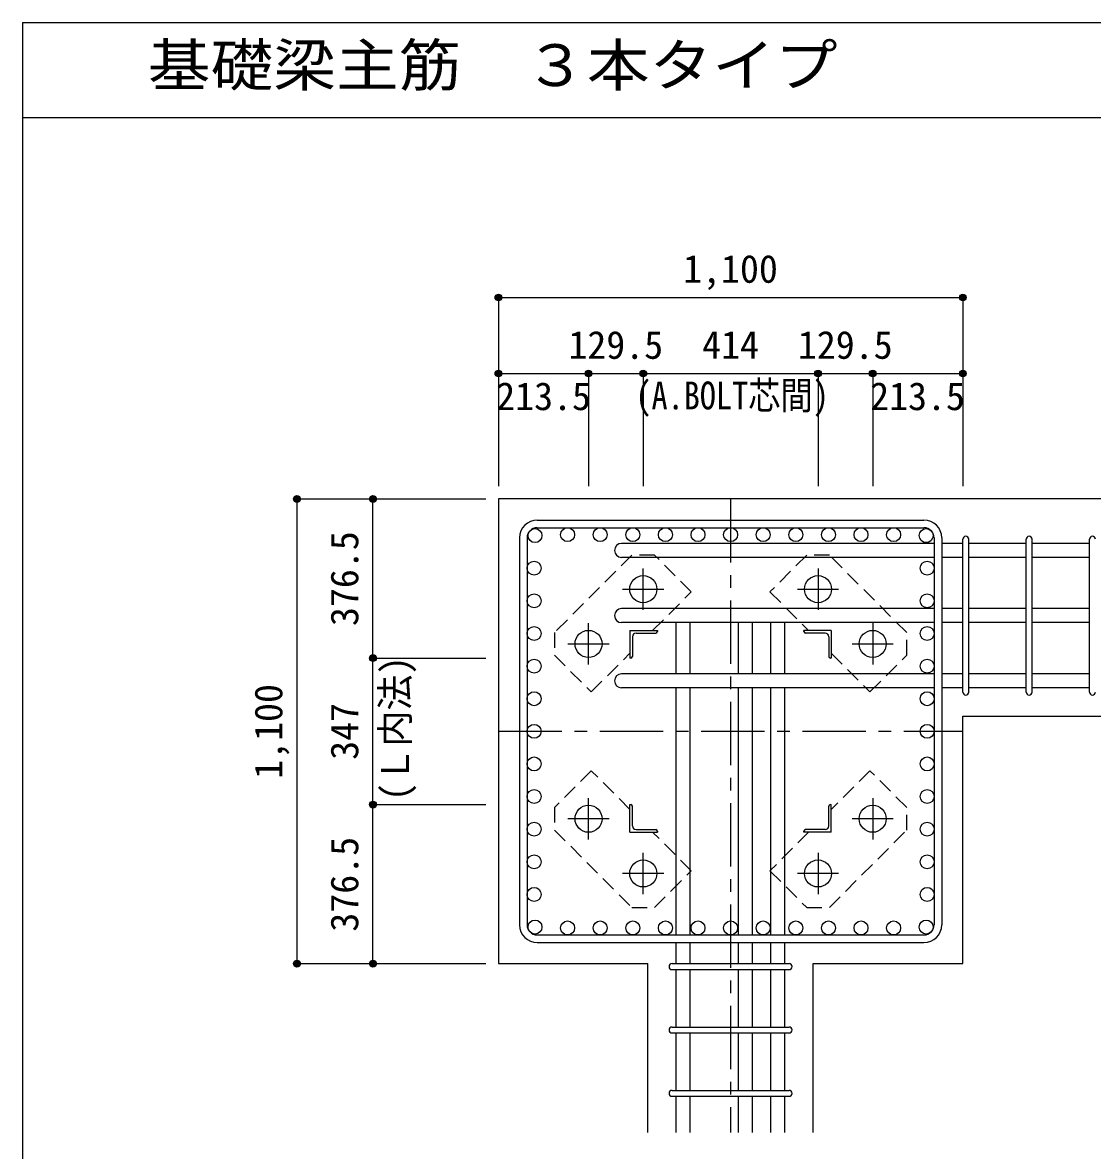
# Model space of a CAD drawing. Units: millimetres at full size, sheet at 1:30. Extents: x -5973 to 5954, y -4195 to 4201.
# Drawn here: x -5973 to -3439, y 1531 to 4201 of the extents above; entities that cross this region are included whole.
import ezdxf
from ezdxf.enums import TextEntityAlignment as Align

# ---------------------------------------------------------------- set-up
doc = ezdxf.new("R2010")
doc.units = ezdxf.units.MM
doc.header["$LTSCALE"] = 30
doc.header["$PDMODE"] = 32
doc.header["$PDSIZE"] = 15
doc.linetypes.add('CHAIN1', pattern=[8, 5, -1, 1, -1])
doc.linetypes.add('DASHED1', pattern=[1.8, 1.2, -0.6])
for name, color, linetype in [('0-1_躯体線', 2, 'Continuous'), ('0-2_アンカー、アングル', 4, 'Continuous'), ('0-3_立上り筋', 3, 'Continuous'), ('0-4_フープ筋', 7, 'Continuous'), ('0-5_基礎梁筋', 7, 'Continuous'), ('0-6_スタラップ筋', 7, 'Continuous'), ('0-7_文字', 4, 'Continuous'), ('0-9_プレート', 4, 'DASHED1'), ('0-D_寸法', 4, 'Continuous'), ('6-7_文字', 7, 'Continuous'), ('F-0_枠', 6, 'Continuous'), ('F-7_文字', 7, 'DASHED1')]:
    doc.layers.add(name, color=color, linetype=linetype)
doc.styles.add('ＭＳ ゴシック', font='')
doc.styles.get('ＭＳ ゴシック').set_extended_font_data('MS Gothic')

msp = doc.modelspace()

# ---------------------------------------------------------------- linework, layer by layer
at = {"layer": '0-1_躯体線'}
for p, q in [((-3345.8, 3073.3), (-4845.8, 3073.3)), ((-4845.8, 3073.3), (-4845.8, 1973.3)), ((-3745.8, 2559.23), (-3345.8, 2559.23)), ((-3745.8, 1973.3), (-3745.8, 2559.23)), ((-4845.8, 1973.3), (-4491.52, 1973.3)), ((-4491.52, 1573.3), (-4491.52, 1973.3))]:
    msp.add_line(p, q, dxfattribs=at)
msp.add_lwpolyline([(-4100.3, 1573.3), (-4100.3, 1973.3), (-3745.8, 1973.3)], dxfattribs=at)
at = {"layer": '0-2_アンカー、アングル', "linetype": 'CHAIN1'}
for p, q in [((-4502.8, 2811.1), (-4502.8, 2908.6)), ((-4088.8, 2908.6), (-4088.8, 2811.1)), ((-4551.6, 2859.8), (-4454.1, 2859.8)), ((-4137.5, 2859.8), (-4040, 2859.8)), ((-4632.3, 2681.6), (-4632.3, 2779.1)), ((-3959.3, 2779.1), (-3959.3, 2681.6)), ((-4681.1, 2730.3), (-4583.6, 2730.3)), ((-4008, 2730.3), (-3910.5, 2730.3)), ((-4632.3, 2267.5), (-4632.3, 2365)), ((-3959.3, 2365), (-3959.3, 2267.5)), ((-4583.6, 2316.3), (-4681.1, 2316.3)), ((-3910.5, 2316.3), (-4008, 2316.3)), ((-4502.8, 2138), (-4502.8, 2235.5)), ((-4088.8, 2235.5), (-4088.8, 2138)), ((-4454.1, 2186.8), (-4551.6, 2186.8)), ((-4040, 2186.8), (-4137.5, 2186.8))]:
    msp.add_line(p, q, dxfattribs=at)
at = {"layer": '0-2_アンカー、アングル'}
for p, q in [((-4534.3, 2761.8), (-4469.3, 2761.8)), ((-4534.3, 2761.8), (-4534.3, 2696.8)), ((-4519.8, 2755.8), (-4473.3, 2755.8)), ((-4469.3, 2761.8), (-4469.3, 2759.8)), ((-4057.3, 2761.8), (-4122.3, 2761.8)), ((-4122.3, 2759.8), (-4122.3, 2761.8)), ((-4071.8, 2755.8), (-4118.3, 2755.8)), ((-4057.3, 2761.8), (-4057.3, 2696.8)), ((-4528.3, 2747.3), (-4528.3, 2700.8)), ((-4063.3, 2747.3), (-4063.3, 2700.8)), ((-4532.3, 2696.8), (-4534.3, 2696.8)), ((-4057.3, 2696.8), (-4059.3, 2696.8)), ((-4534.3, 2349.8), (-4532.3, 2349.8)), ((-4534.3, 2284.8), (-4534.3, 2349.8)), ((-4059.3, 2349.8), (-4057.3, 2349.8)), ((-4057.3, 2284.8), (-4057.3, 2349.8)), ((-4528.3, 2299.3), (-4528.3, 2345.8)), ((-4063.3, 2299.3), (-4063.3, 2345.8)), ((-4534.3, 2284.8), (-4469.3, 2284.8)), ((-4519.8, 2290.8), (-4473.3, 2290.8)), ((-4469.3, 2286.8), (-4469.3, 2284.8)), ((-4122.3, 2284.8), (-4122.3, 2286.8)), ((-4057.3, 2284.8), (-4122.3, 2284.8)), ((-4071.8, 2290.8), (-4118.3, 2290.8))]:
    msp.add_line(p, q, dxfattribs=at)
at = {"layer": '0-2_アンカー、アングル', "color": 3}
for centre in [(-4502.8, 2859.8), (-4088.8, 2859.8), (-4632.3, 2730.3), (-3959.3, 2730.3), (-4632.3, 2316.3), (-3959.3, 2316.3), (-4502.8, 2186.8), (-4088.8, 2186.8)]:
    msp.add_circle(centre, 32, dxfattribs=at)
at = {"layer": '0-2_アンカー、アングル'}
for centre, radius, start, end in [((-4519.8, 2747.3), 8.5, 90, 180), ((-4473.3, 2759.8), 4, 270, 0), ((-4118.3, 2759.8), 4, 180, 270), ((-4071.8, 2747.3), 8.5, 0, 90), ((-4532.3, 2700.8), 4, 270, 0), ((-4059.3, 2700.8), 4, 180, 270), ((-4532.3, 2345.8), 4, 0, 90), ((-4059.3, 2345.8), 4, 90, 180), ((-4519.8, 2299.3), 8.5, 180, 270), ((-4071.8, 2299.3), 8.5, 270, 0), ((-4473.3, 2286.8), 4, 0, 90), ((-4118.3, 2286.8), 4, 90, 180)]:
    msp.add_arc(centre, radius, start, end, dxfattribs=at)
at = {"layer": '0-3_立上り筋'}
for centre in [(-4759.1, 2986.6), (-4681.89, 2988.8), (-4604.67, 2988.8), (-4527.45, 2988.8), (-4450.24, 2988.8), (-4373.02, 2988.8), (-4295.8, 2988.8), (-4218.58, 2988.8), (-4141.37, 2988.8), (-4064.15, 2988.8), (-3986.93, 2988.8), (-3909.71, 2988.8), (-3832.5, 2986.6), (-4761.3, 2909.39), (-3830.3, 2909.39), (-4761.3, 2832.17), (-3830.3, 2832.17), (-4761.3, 2754.95), (-3830.3, 2754.95), (-4761.3, 2677.73), (-3830.3, 2677.73), (-4761.3, 2600.52), (-3830.3, 2600.52), (-4761.3, 2523.3), (-3830.3, 2523.3), (-4761.3, 2446.08), (-3830.3, 2446.08), (-4761.3, 2368.86), (-3830.3, 2368.86), (-4761.3, 2291.65), (-3830.3, 2291.65), (-4761.3, 2214.43), (-3830.3, 2214.43), (-4761.3, 2137.21), (-3830.3, 2137.21), (-4759.1, 2060), (-4681.89, 2057.8), (-4604.67, 2057.8), (-4527.45, 2057.8), (-4450.24, 2057.8), (-4373.02, 2057.8), (-4295.8, 2057.8), (-4218.58, 2057.8), (-4141.37, 2057.8), (-4064.15, 2057.8), (-3986.93, 2057.8), (-3909.71, 2057.8), (-3832.5, 2060)]:
    msp.add_circle(centre, 16.5, dxfattribs=at)
at = {"layer": '0-4_フープ筋'}
for p, q in [((-4753.8, 3023.3), (-3837.8, 3023.3)), ((-4753.8, 3005.3), (-3837.8, 3005.3)), ((-4795.8, 2981.3), (-4795.8, 2065.3)), ((-4777.8, 2981.3), (-4777.8, 2065.3)), ((-3813.8, 2981.3), (-3813.8, 2065.3)), ((-3795.8, 2981.3), (-3795.8, 2065.3)), ((-4753.8, 2041.3), (-3837.8, 2041.3)), ((-4753.8, 2023.3), (-3837.8, 2023.3))]:
    msp.add_line(p, q, dxfattribs=at)
for centre, radius, start, end in [((-4753.8, 2981.3), 42, 90, 180), ((-3837.8, 2981.3), 42, 0, 90), ((-4753.8, 2981.3), 24, 90, 180), ((-3837.8, 2981.3), 24, 0, 90), ((-4753.8, 2065.3), 42, 180, 270), ((-4753.8, 2065.3), 24, 180, 270), ((-3837.8, 2065.3), 42, 270, 0), ((-3837.8, 2065.3), 24, 270, 0)]:
    msp.add_arc(centre, radius, start, end, dxfattribs=at)
at = {"layer": '0-5_基礎梁筋'}
for p, q in [((-3813.8, 2968.1), (-4554.3, 2968.1)), ((-3745.8, 2968.1), (-3795.8, 2968.1)), ((-3595.8, 2968.1), (-3731.8, 2968.1)), ((-3445.8, 2968.1), (-3581.8, 2968.1)), ((-3813.8, 2935.1), (-4554.3, 2935.1)), ((-3745.8, 2935.1), (-3795.8, 2935.1)), ((-3595.8, 2935.1), (-3731.8, 2935.1)), ((-3445.8, 2935.1), (-3581.8, 2935.1)), ((-3813.8, 2813.67), (-4554.3, 2813.67)), ((-3745.8, 2813.67), (-3795.8, 2813.67)), ((-3595.8, 2813.67), (-3731.8, 2813.67)), ((-3445.8, 2813.67), (-3581.8, 2813.67)), ((-3813.8, 2780.67), (-4554.3, 2780.67)), ((-4424.52, 2659.23), (-4424.52, 2781.8)), ((-4391.52, 2659.23), (-4391.52, 2781.8)), ((-4277.3, 2659.23), (-4277.3, 2781.8)), ((-4244.3, 2659.23), (-4244.3, 2781.8)), ((-4200.3, 2659.23), (-4200.3, 2781.8)), ((-4167.3, 2659.23), (-4167.3, 2781.8)), ((-3745.8, 2780.67), (-3795.8, 2780.67)), ((-3595.8, 2780.67), (-3731.8, 2780.67)), ((-3445.8, 2780.67), (-3581.8, 2780.67)), ((-3813.8, 2659.23), (-4554.3, 2659.23)), ((-3745.8, 2659.23), (-3795.8, 2659.23)), ((-3595.8, 2659.23), (-3731.8, 2659.23)), ((-3445.8, 2659.23), (-3581.8, 2659.23)), ((-3813.8, 2626.23), (-4554.3, 2626.23)), ((-4424.52, 2041.3), (-4424.52, 2626.23)), ((-4391.52, 2041.3), (-4391.52, 2626.23)), ((-4277.3, 2041.3), (-4277.3, 2626.23)), ((-4244.3, 2041.3), (-4244.3, 2626.23)), ((-4200.3, 2041.3), (-4200.3, 2626.23)), ((-4167.3, 2041.3), (-4167.3, 2626.23)), ((-3745.8, 2626.23), (-3795.8, 2626.23)), ((-3595.8, 2626.23), (-3731.8, 2626.23)), ((-3445.8, 2626.23), (-3581.8, 2626.23)), ((-4424.52, 1973.3), (-4424.52, 2023.3)), ((-4391.52, 1973.3), (-4391.52, 2023.3)), ((-4277.3, 1973.3), (-4277.3, 2023.3)), ((-4244.3, 1973.3), (-4244.3, 2023.3)), ((-4200.3, 1973.3), (-4200.3, 2023.3)), ((-4167.3, 1973.3), (-4167.3, 2023.3)), ((-4424.52, 1823.3), (-4424.52, 1959.3)), ((-4391.52, 1823.3), (-4391.52, 1959.3)), ((-4277.3, 1823.3), (-4277.3, 1959.3)), ((-4244.3, 1823.3), (-4244.3, 1959.3)), ((-4200.3, 1823.3), (-4200.3, 1959.3)), ((-4167.3, 1823.3), (-4167.3, 1959.3)), ((-4424.52, 1673.3), (-4424.52, 1809.3)), ((-4391.52, 1673.3), (-4391.52, 1809.3)), ((-4277.3, 1673.3), (-4277.3, 1809.3)), ((-4244.3, 1673.3), (-4244.3, 1809.3)), ((-4200.3, 1673.3), (-4200.3, 1809.3)), ((-4167.3, 1673.3), (-4167.3, 1809.3)), ((-4424.52, 1573.3), (-4424.52, 1659.3)), ((-4391.52, 1573.3), (-4391.52, 1659.3)), ((-4277.3, 1573.3), (-4277.3, 1659.3)), ((-4244.3, 1573.3), (-4244.3, 1659.3)), ((-4200.3, 1573.3), (-4200.3, 1659.3)), ((-4167.3, 1573.3), (-4167.3, 1659.3))]:
    msp.add_line(p, q, dxfattribs=at)
for centre in [(-4554.3, 2951.6), (-4554.3, 2797.17), (-4554.3, 2642.73)]:
    msp.add_arc(centre, 16.5, 90, 270, dxfattribs=at)
at = {"layer": '0-6_スタラップ筋'}
for p, q in [((-3745.8, 2616.23), (-3745.8, 2978.1)), ((-3731.8, 2616.23), (-3731.8, 2978.1)), ((-3595.8, 2616.23), (-3595.8, 2978.1)), ((-3581.8, 2616.23), (-3581.8, 2978.1)), ((-3445.8, 2616.23), (-3445.8, 2978.1)), ((-4434.52, 1973.3), (-4157.3, 1973.3)), ((-4434.52, 1959.3), (-4157.3, 1959.3)), ((-4434.52, 1823.3), (-4157.3, 1823.3)), ((-4434.52, 1809.3), (-4157.3, 1809.3)), ((-4434.52, 1673.3), (-4157.3, 1673.3)), ((-4434.52, 1659.3), (-4157.3, 1659.3))]:
    msp.add_line(p, q, dxfattribs=at)
for centre, start, end in [((-3738.8, 2978.1), 0, 180), ((-3738.8, 2978.1), 0, 180), ((-3738.8, 2978.1), 0, 180), ((-3738.8, 2978.1), 0, 180), ((-3588.8, 2978.1), 0, 180), ((-3438.8, 2978.1), 0, 180), ((-3738.8, 2616.23), 180, 0), ((-3738.8, 2616.23), 180, 0), ((-3738.8, 2616.23), 180, 0), ((-3738.8, 2616.23), 180, 0), ((-3588.8, 2616.23), 180, 0), ((-3438.8, 2616.23), 180, 0), ((-4434.52, 1966.3), 90, 270), ((-4434.52, 1966.3), 90, 270), ((-4434.52, 1966.3), 90, 270), ((-4434.52, 1966.3), 90, 270), ((-4157.3, 1966.3), 270, 90), ((-4157.3, 1966.3), 270, 90), ((-4157.3, 1966.3), 270, 90), ((-4157.3, 1966.3), 270, 90), ((-4434.52, 1816.3), 90, 270), ((-4157.3, 1816.3), 270, 90), ((-4434.52, 1666.3), 90, 270), ((-4157.3, 1666.3), 270, 90)]:
    msp.add_arc(centre, 7, start, end, dxfattribs=at)
at = {"layer": '0-9_プレート'}
for p, q in [((-4061.9, 2940.4), (-4115.6, 2940.4)), ((-3878.8, 2757.2), (-4061.9, 2940.4))]:
    msp.add_line(p, q, dxfattribs=at)
for points in [[(-4529.7, 2940.3), (-4712.9, 2757.2), (-4712.9, 2703.5), (-4625.9, 2616.5), (-4534.3, 2708.1)], [(-4480.6, 2761.8), (-4389, 2853.4), (-4476, 2940.3), (-4529.7, 2940.3)], [(-4115.6, 2940.4), (-4202.6, 2853.4), (-4111, 2761.8)], [(-4057.3, 2708.1), (-3965.7, 2616.5), (-3878.8, 2703.5), (-3878.8, 2757.2)], [(-4534.3, 2338.5), (-4625.9, 2430.1), (-4712.8, 2343.1), (-4712.8, 2289.4)], [(-4061.9, 2106.3), (-3878.7, 2289.4), (-3878.7, 2343.1), (-3965.7, 2430.1), (-4057.3, 2338.5)], [(-4529.7, 2106.2), (-4476, 2106.2), (-4389, 2193.2), (-4480.6, 2284.8)], [(-4111, 2284.8), (-4202.6, 2193.2), (-4115.6, 2106.3), (-4061.9, 2106.3)]]:
    msp.add_lwpolyline(points, dxfattribs=at)
at = {"layer": '0-D_寸法'}
for p, q in [((-4845.8, 3550.34), (-3745.8, 3550.34)), ((-4845.8, 3550.34), (-4845.8, 3370.34)), ((-4845.8, 3550.34), (-4845.8, 3370.34)), ((-4845.8, 3550.34), (-3745.8, 3550.34)), ((-3745.8, 3550.34), (-3745.8, 3370.34)), ((-4845.8, 3370.34), (-4845.8, 3103.3)), ((-4845.8, 3370.34), (-4845.8, 3103.3)), ((-4845.8, 3370.34), (-4632.3, 3370.34)), ((-4845.8, 3370.34), (-4845.8, 3103.3)), ((-4632.3, 3370.34), (-4632.3, 3103.3)), ((-4632.3, 3370.34), (-4502.8, 3370.34)), ((-4502.8, 3370.34), (-4502.8, 3103.3)), ((-4502.8, 3370.34), (-4088.8, 3370.34)), ((-4088.8, 3370.34), (-4088.8, 3103.3)), ((-4088.8, 3370.34), (-3959.3, 3370.34)), ((-3959.3, 3370.34), (-3959.3, 3103.3)), ((-3959.3, 3370.34), (-3745.8, 3370.34)), ((-3745.8, 3370.34), (-3745.8, 3103.3)), ((-5322.84, 3073.3), (-5322.84, 1973.3)), ((-5322.84, 3073.3), (-5142.84, 3073.3)), ((-5322.84, 3073.3), (-5142.84, 3073.3)), ((-5322.84, 3073.3), (-5322.84, 1973.3)), ((-5142.84, 3073.3), (-4875.8, 3073.3)), ((-5142.84, 3073.3), (-4875.8, 3073.3)), ((-5142.84, 3073.3), (-4875.8, 3073.3)), ((-5142.84, 3073.3), (-4875.8, 3073.3)), ((-5142.84, 2349.8), (-5142.84, 2696.8)), ((-5142.84, 2696.8), (-4875.8, 2696.8)), ((-5142.84, 1973.3), (-5142.84, 2349.8)), ((-5142.84, 2349.8), (-4875.8, 2349.8)), ((-5322.84, 1973.3), (-5142.84, 1973.3)), ((-5142.84, 1973.3), (-4875.8, 1973.3))]:
    msp.add_line(p, q, dxfattribs=at)
at = {"layer": '0-D_寸法', "linetype": 'CHAIN1'}
for p, q in [((-4295.8, 3073.3), (-4295.8, 1573.3)), ((-4845.8, 2523.3), (-3745.8, 2523.3))]:
    msp.add_line(p, q, dxfattribs=at)
at = {"layer": '0-D_寸法'}
msp.add_lwpolyline([(-5142.84, 2696.8), (-5142.84, 3073.3), (-4875.8, 3073.3)], dxfattribs=at)
for centre, radius in [((-4845.8, 3550.34), 8), ((-4845.8, 3550.34), 7.2), ((-4845.8, 3550.34), 6.4), ((-4845.8, 3550.34), 5.6), ((-4845.8, 3550.34), 4.8), ((-4845.8, 3550.34), 4), ((-4845.8, 3550.34), 3.2), ((-4845.8, 3550.34), 2.4), ((-4845.8, 3550.34), 1.6), ((-4845.8, 3550.34), 0.8), ((-3745.8, 3550.34), 8), ((-3745.8, 3550.34), 7.2), ((-3745.8, 3550.34), 6.4), ((-3745.8, 3550.34), 5.6), ((-3745.8, 3550.34), 4.8), ((-3745.8, 3550.34), 4), ((-3745.8, 3550.34), 3.2), ((-3745.8, 3550.34), 2.4), ((-3745.8, 3550.34), 1.6), ((-3745.8, 3550.34), 0.8), ((-4845.8, 3370.34), 8), ((-4845.8, 3370.34), 7.2), ((-4845.8, 3370.34), 6.4), ((-4845.8, 3370.34), 5.6), ((-4845.8, 3370.34), 4.8), ((-4845.8, 3370.34), 4), ((-4845.8, 3370.34), 3.2), ((-4845.8, 3370.34), 2.4), ((-4845.8, 3370.34), 1.6), ((-4845.8, 3370.34), 0.8), ((-4632.3, 3370.34), 8), ((-4632.3, 3370.34), 7.2), ((-4632.3, 3370.34), 6.4), ((-4632.3, 3370.34), 5.6), ((-4632.3, 3370.34), 4.8), ((-4632.3, 3370.34), 4), ((-4632.3, 3370.34), 3.2), ((-4632.3, 3370.34), 2.4), ((-4632.3, 3370.34), 1.6), ((-4632.3, 3370.34), 0.8), ((-4502.8, 3370.34), 8), ((-4502.8, 3370.34), 7.2), ((-4502.8, 3370.34), 6.4), ((-4502.8, 3370.34), 5.6), ((-4502.8, 3370.34), 4.8), ((-4502.8, 3370.34), 4), ((-4502.8, 3370.34), 3.2), ((-4502.8, 3370.34), 2.4), ((-4502.8, 3370.34), 1.6), ((-4502.8, 3370.34), 0.8), ((-4088.8, 3370.34), 8), ((-4088.8, 3370.34), 7.2), ((-4088.8, 3370.34), 6.4), ((-4088.8, 3370.34), 5.6), ((-4088.8, 3370.34), 4.8), ((-4088.8, 3370.34), 4), ((-4088.8, 3370.34), 3.2), ((-4088.8, 3370.34), 2.4), ((-4088.8, 3370.34), 1.6), ((-4088.8, 3370.34), 0.8), ((-3959.3, 3370.34), 8), ((-3959.3, 3370.34), 7.2), ((-3959.3, 3370.34), 6.4), ((-3959.3, 3370.34), 5.6), ((-3959.3, 3370.34), 4.8), ((-3959.3, 3370.34), 4), ((-3959.3, 3370.34), 3.2), ((-3959.3, 3370.34), 2.4), ((-3959.3, 3370.34), 1.6), ((-3959.3, 3370.34), 0.8), ((-3745.8, 3370.34), 8), ((-3745.8, 3370.34), 7.2), ((-3745.8, 3370.34), 6.4), ((-3745.8, 3370.34), 5.6), ((-3745.8, 3370.34), 4.8), ((-3745.8, 3370.34), 4), ((-3745.8, 3370.34), 3.2), ((-3745.8, 3370.34), 2.4), ((-3745.8, 3370.34), 1.6), ((-3745.8, 3370.34), 0.8), ((-5322.84, 3073.3), 8), ((-5322.84, 3073.3), 7.2), ((-5322.84, 3073.3), 6.4), ((-5322.84, 3073.3), 5.6), ((-5322.84, 3073.3), 4.8), ((-5322.84, 3073.3), 4), ((-5322.84, 3073.3), 3.2), ((-5322.84, 3073.3), 2.4), ((-5322.84, 3073.3), 1.6), ((-5322.84, 3073.3), 0.8), ((-5142.84, 3073.3), 8), ((-5142.84, 3073.3), 7.2), ((-5142.84, 3073.3), 6.4), ((-5142.84, 3073.3), 5.6), ((-5142.84, 3073.3), 4.8), ((-5142.84, 3073.3), 4), ((-5142.84, 3073.3), 3.2), ((-5142.84, 3073.3), 2.4), ((-5142.84, 3073.3), 1.6), ((-5142.84, 3073.3), 0.8), ((-5142.84, 2696.8), 8), ((-5142.84, 2696.8), 7.2), ((-5142.84, 2696.8), 6.4), ((-5142.84, 2696.8), 5.6), ((-5142.84, 2696.8), 4.8), ((-5142.84, 2696.8), 4), ((-5142.84, 2696.8), 3.2), ((-5142.84, 2696.8), 2.4), ((-5142.84, 2696.8), 1.6), ((-5142.84, 2696.8), 0.8), ((-5142.84, 2349.8), 8), ((-5142.84, 2349.8), 7.2), ((-5142.84, 2349.8), 6.4), ((-5142.84, 2349.8), 5.6), ((-5142.84, 2349.8), 4.8), ((-5142.84, 2349.8), 4), ((-5142.84, 2349.8), 3.2), ((-5142.84, 2349.8), 2.4), ((-5142.84, 2349.8), 1.6), ((-5142.84, 2349.8), 0.8), ((-5322.84, 1973.3), 8), ((-5322.84, 1973.3), 7.2), ((-5322.84, 1973.3), 6.4), ((-5322.84, 1973.3), 5.6), ((-5322.84, 1973.3), 4.8), ((-5322.84, 1973.3), 4), ((-5322.84, 1973.3), 3.2), ((-5142.84, 1973.3), 8), ((-5142.84, 1973.3), 7.2), ((-5142.84, 1973.3), 6.4), ((-5142.84, 1973.3), 5.6), ((-5142.84, 1973.3), 4.8), ((-5142.84, 1973.3), 4), ((-5142.84, 1973.3), 3.2), ((-5322.84, 1973.3), 2.4), ((-5322.84, 1973.3), 1.6), ((-5322.84, 1973.3), 0.8), ((-5142.84, 1973.3), 2.4), ((-5142.84, 1973.3), 1.6), ((-5142.84, 1973.3), 0.8)]:
    msp.add_circle(centre, radius, dxfattribs=at)
at = {"layer": '0-D_寸法', "color": 7}
for p in [(-4845.8, 3550.34), (-3745.8, 3550.34), (-4845.8, 3370.34), (-4632.3, 3370.34), (-4502.8, 3370.34), (-4088.8, 3370.34), (-3959.3, 3370.34), (-3745.8, 3370.34), (-5322.84, 3073.3), (-5142.84, 3073.3), (-5142.84, 3073.3), (-5142.84, 2696.8), (-5142.84, 2696.8), (-5142.84, 2349.8), (-5142.84, 2349.8), (-5322.84, 1973.3), (-5142.84, 1973.3), (-5142.84, 1973.3)]:
    msp.add_point(p, dxfattribs=at)
at = {"layer": 'F-0_枠'}
for q in [(5954.1, 4201.15), (-5972.88, -4195.24)]:
    msp.add_line((-5972.88, 4201.15), q, dxfattribs=at)
at = {"layer": 'F-0_枠', "color": 2}
msp.add_line((-5972.88, 3976.15), (3723.6, 3976.15), dxfattribs=at)
at = {"layer": 'F-7_文字', "color": 4}
msp.add_line((-4712.8, 2289.4), (-4529.7, 2106.2), dxfattribs=at)

# ---------------------------------------------------------------- texts
at = {"layer": '0-7_文字', "style": 'ＭＳ ゴシック', "width": 0.85}
msp.add_text('(A.BOLT芯間)', height=65.98, dxfattribs=at).set_placement((-4521.31, 3265.58), align=Align.BOTTOM_LEFT)
at = {"layer": '0-7_文字', "style": 'ＭＳ ゴシック', "width": 0.95}
msp.add_text('(Ｌ内法)', height=65.98, rotation=90, dxfattribs=at).set_placement((-5037.78, 2358.7), align=Align.BOTTOM_LEFT)
at = {"layer": '0-D_寸法', "style": 'ＭＳ ゴシック'}
for s, p in [('1,100', (-4408.3, 3565.34)), ('129.5', (-4680.05, 3385.34)), ('414', (-4363.3, 3385.34)), ('129.5', (-4136.55, 3385.34)), ('213.5', (-4851.01, 3263.93)), ('213.5', (-3965.31, 3263.93))]:
    msp.add_text(s, height=65.98, dxfattribs=at).set_placement(p, align=Align.BOTTOM_LEFT)
for s, p in [('376.5', (-5157.84, 2772.55)), ('1,100', (-5337.84, 2410.8)), ('347', (-5157.84, 2455.8)), ('376.5', (-5157.84, 2049.05))]:
    msp.add_text(s, height=65.98, rotation=90, dxfattribs=at).set_placement(p, align=Align.BOTTOM_LEFT)
at = {"layer": '6-7_文字', "color": 2, "style": 'ＭＳ ゴシック', "width": 1.1}
msp.add_text('\u3000\u3000基礎梁主筋\u3000３本タイプ', height=98.97, dxfattribs=at).set_placement((-5972.88, 4021.15), align=Align.BOTTOM_LEFT)

doc.saveas('drawing.dxf')
